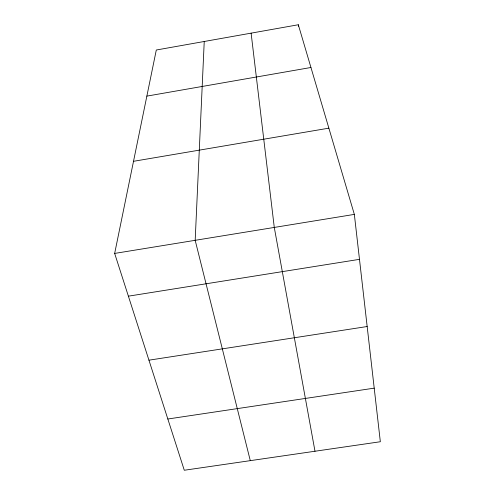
<?xml version="1.0" encoding="UTF-8"?>
<svg xmlns="http://www.w3.org/2000/svg" width="495" height="495" viewBox="0 0 495 495"><rect width="100%" height="100%" fill="white"/><g stroke="black" fill="none" stroke-linecap="round" stroke-linejoin="round"><path stroke-width="0.74" d="M204.237 41.487L195.179 240.316L250.291 460.653M114.661 253.428L156.296 50.014L298.318 24.75L354.346 214.397L380.339 441.738L184.288 470.25L114.661 253.428L354.346 214.397M146.86 96.117L310.947 67.487M133.514 161.308L328.872 128.162M128.391 296.171L359.488 259.337M148.939 360.181L367.166 326.521M167.83 419.005L374.214 388.148M314.993 451.242L274.279 227.434L251.113 33.146M298.318 24.75L298.528 26.272"/></g></svg>
